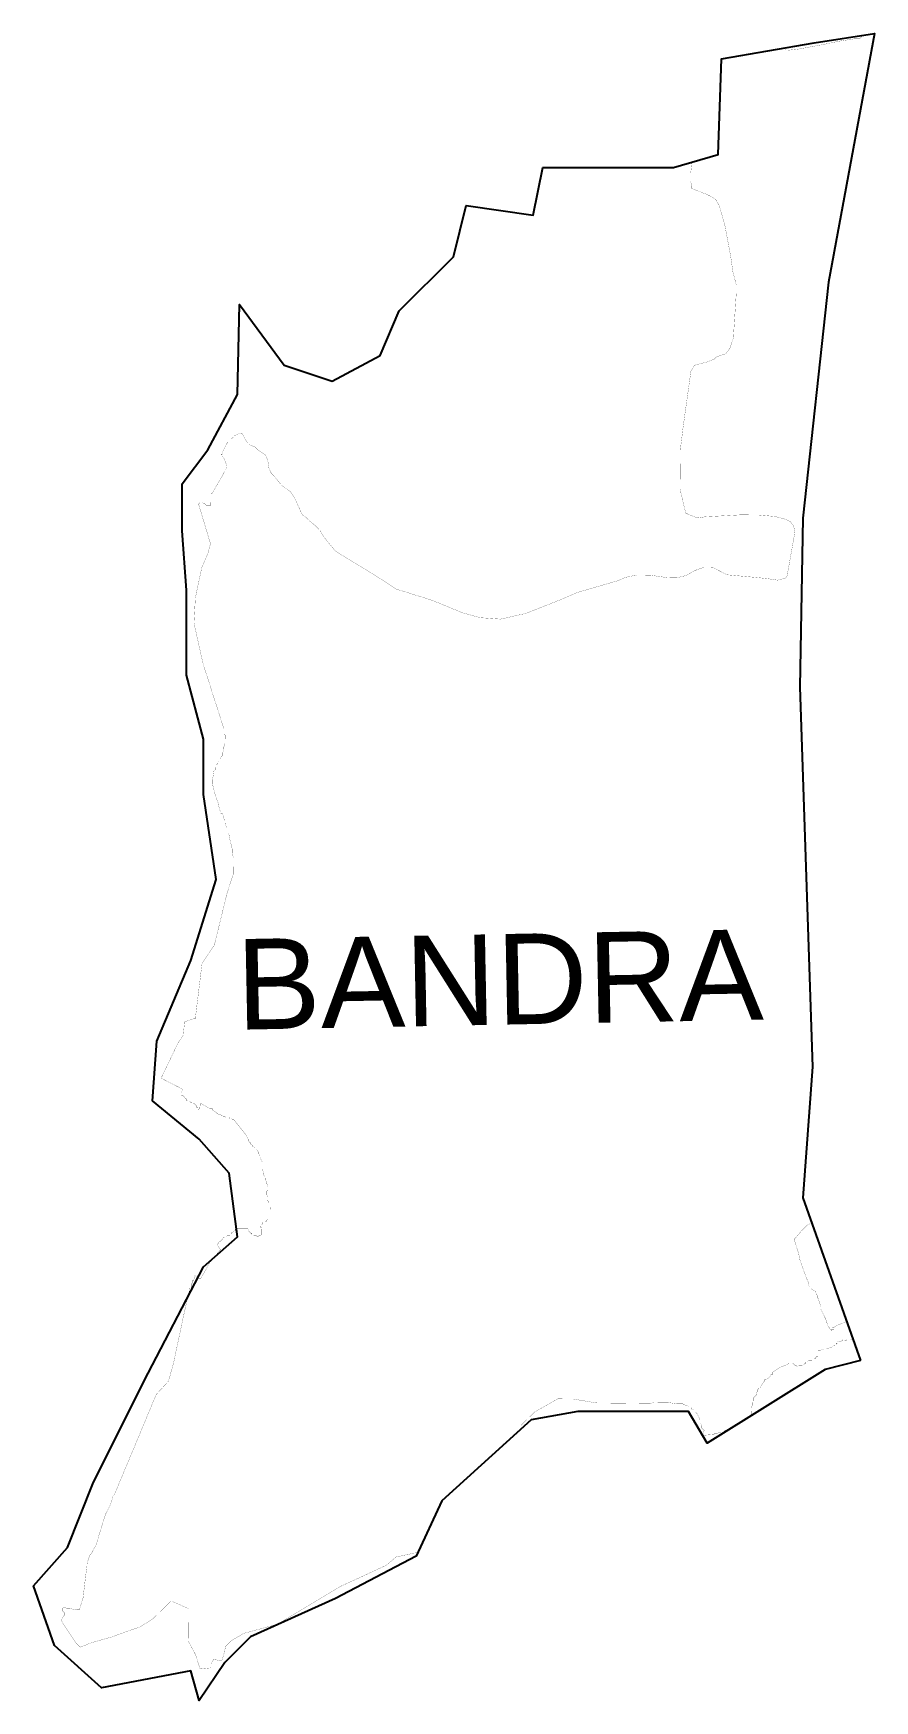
# Model space of a CAD drawing. Header units: metres. Extents: x 270268 to 273055, y 2106718 to 2112242.
import ezdxf

# ---------------------------------------------------------------- set-up
doc = ezdxf.new("R2010")
doc.units = ezdxf.units.M
for name, color, linetype in [('HAZARDS LINE', 1, 'Continuous'), ('village', 3, 'Continuous'), ('VILLAGE NAME', 250, 'Continuous')]:
    doc.layers.add(name, color=color, linetype=linetype)
doc.styles.get("Standard").update_dxf_attribs({"font": 'simplex.shx'})

msp = doc.modelspace()

# ---------------------------------------------------------------- linework, layer by layer
at = {"layer": 'HAZARDS LINE', "lineweight": 18, "const_width": 0.597}
for points in [[(272753.5, 2112193.1), (272753.4, 2112191), (272757.4, 2112191), (272761.3, 2112186.9), (272773.3, 2112186.8), (272805.2, 2112190.4), (272885, 2112205.4), (272940.9, 2112216.8), (272988.8, 2112224.2), (273004.7, 2112224), (273008.8, 2112227.9), (273012.8, 2112231.9), (273012.8, 2112235.6)], [(271542.4, 2107209.5), (271469.9, 2107193.9), (271437.7, 2107166.4), (271285.6, 2107096.4), (271077, 2106971.3), (271049.1, 2106963.6), (270965.1, 2106940.7), (270925, 2106917.2), (270904.9, 2106897.5), (270900.7, 2106877.7), (270892.4, 2106849.9), (270864.6, 2106854.2), (270856.4, 2106838.3), (270856.3, 2106826.4), (270820.4, 2106822.8), (270805, 2106870.8), (270781.6, 2106914.9), (270781.9, 2106942.8), (270782.8, 2107022.4), (270727.4, 2107047), (270723.4, 2107047), (270663, 2106987.9), (270618.8, 2106960.6), (270582.9, 2106949), (270530.9, 2106929.7), (270462.9, 2106910.5), (270422.9, 2106895), (270407.2, 2106911.2), (270360.2, 2106983.4), (270368.3, 2106999.2), (270372.3, 2106999.2), (270372.4, 2107007.2), (270368.5, 2107011.2), (270364.5, 2107015.2), (270364.6, 2107019.2), (270364.6, 2107023.2), (270368.6, 2107027.1), (270380.6, 2107023), (270388.5, 2107022.9), (270412.4, 2107018.7), (270416.4, 2107018.6), (270420.3, 2107018.6), (270432.7, 2107058.3), (270441.6, 2107133.9), (270445.9, 2107165.7), (270446, 2107173.7), (270454.2, 2107197.5), (270462.3, 2107209.3), (270470.5, 2107225.2), (270474.5, 2107229.1), (270491.1, 2107284.7), (270507.6, 2107336.3), (270523.9, 2107368), (270532.2, 2107395.8), (270536.2, 2107399.7), (270675.4, 2107732.8), (270715.7, 2107776.1), (270732.3, 2107835.7), (270766, 2107994.7), (270787, 2108086.1), (270790.9, 2108086), (270791, 2108090), (270791, 2108094), (270791.1, 2108098), (270795.1, 2108101.9), (270795.2, 2108109.9), (270799.2, 2108109.8), (270803.3, 2108125.7), (270811.3, 2108121.6), (270815.2, 2108117.6), (270819.2, 2108117.6), (270823.2, 2108117.5), (270827.2, 2108125.4), (270839.4, 2108145.2), (270843.5, 2108153.1), (270847.5, 2108161.1), (270851.6, 2108169), (270855.7, 2108172.9), (270859.7, 2108176.9), (270863.7, 2108180.8), (270863.8, 2108184.8), (270871.8, 2108192.7), (270888, 2108212.4), (270880.1, 2108224.4), (270876.2, 2108224.5), (270876.2, 2108228.5), (270880.2, 2108232.4), (270880.3, 2108236.4), (270884.3, 2108240.3), (270888.3, 2108240.3), (270896.3, 2108248.2), (270896.4, 2108252.1), (270900.4, 2108252.1), (270904.4, 2108256), (270908.4, 2108256), (270912.4, 2108259.9), (270916.4, 2108259.9), (270920.4, 2108259.8), (270920.4, 2108263.8), (270924.4, 2108263.8), (270924.4, 2108267.8), (270928.4, 2108267.7), (270928.5, 2108271.7), (270936.5, 2108275.6), (270936.5, 2108279.6), (270940.5, 2108279.5), (270944.5, 2108283.5), (270952.5, 2108283.4), (270956.5, 2108283.3), (270960.5, 2108283.3), (270964.4, 2108283.2), (270972.4, 2108283.2), (270976.4, 2108283.1), (270980.3, 2108279.1), (270980.3, 2108275.1), (270984.2, 2108271.1), (270988.2, 2108267), (270992.1, 2108267), (270992.1, 2108263), (270996.1, 2108263), (271000, 2108258.9), (271004, 2108258.9), (271008, 2108258.8), (271007.9, 2108254.9), (271011.9, 2108254.8), (271016, 2108258.8), (271019.9, 2108258.7), (271024, 2108262.6), (271024, 2108266.6), (271024.1, 2108270.6), (271024.1, 2108274.6), (271024.1, 2108278.6), (271024.2, 2108282.6), (271024.2, 2108286.5), (271020.3, 2108286.6), (271020.3, 2108290.6), (271024.3, 2108290.5), (271024.3, 2108294.5), (271028.4, 2108298.5), (271028.4, 2108302.4), (271032.4, 2108302.4), (271036.4, 2108306.3), (271040.4, 2108306.3), (271040.4, 2108310.3), (271044.5, 2108314.2), (271044.5, 2108318.2), (271048.5, 2108318.1), (271048.5, 2108322.1), (271048.7, 2108334.1), (271048.8, 2108342), (271052.8, 2108346), (271052.8, 2108350), (271052.9, 2108353.9), (271052.9, 2108357.9), (271053, 2108361.9), (271049, 2108365.9), (271045.1, 2108374), (271045.2, 2108381.9), (271045.3, 2108385.9), (271041.4, 2108393.9), (271041.5, 2108401.9), (271041.5, 2108405.9), (271045.5, 2108409.8), (271045.6, 2108413.8), (271045.6, 2108417.8), (271041.8, 2108429.8), (271041.8, 2108433.8), (271037.9, 2108441.8), (271038, 2108449.7), (271034.1, 2108453.8), (271030.2, 2108461.8), (271030.3, 2108465.8), (271026.4, 2108481.7), (271026.5, 2108485.7), (271026.5, 2108489.7), (271026.6, 2108497.7), (271026.7, 2108501.6), (271022.8, 2108509.7), (271018.9, 2108517.7), (271018.9, 2108521.7), (271015, 2108529.7), (271015.1, 2108533.6), (271007.3, 2108545.7), (271003.3, 2108549.7), (270995.4, 2108553.8), (270995.4, 2108557.8), (270987.5, 2108561.8), (270987.6, 2108565.8), (270983.6, 2108565.9), (270983.6, 2108569.9), (270979.7, 2108573.9), (270979.7, 2108577.9), (270972, 2108593.9), (270968, 2108597.9), (270932.7, 2108642.1), (270928.7, 2108642.2), (270924.8, 2108646.2), (270920.8, 2108646.3), (270916.8, 2108646.3), (270916.8, 2108650.3), (270912.8, 2108650.3), (270908.9, 2108650.4), (270904.9, 2108650.4), (270900.9, 2108654.5), (270897, 2108654.5), (270889, 2108658.6), (270877.1, 2108662.7), (270873.2, 2108666.7), (270861.3, 2108674.8), (270861.4, 2108678.8), (270857.4, 2108678.9), (270853.4, 2108678.9), (270825.7, 2108695.2), (270821.7, 2108695.2), (270821.7, 2108691.2), (270817.7, 2108687.3), (270817.6, 2108683.3), (270817.6, 2108679.3), (270813.6, 2108675.4), (270813.6, 2108679.4), (270813.6, 2108683.3), (270809.7, 2108683.4), (270809.7, 2108687.4), (270805.8, 2108691.4), (270801.8, 2108695.4), (270797.8, 2108695.5), (270793.9, 2108699.5), (270789.9, 2108699.5), (270786, 2108703.6), (270782, 2108703.6), (270778, 2108703.7), (270778.1, 2108707.6), (270774.1, 2108707.7), (270774.1, 2108711.7), (270770.2, 2108711.7), (270770.2, 2108715.7), (270766.3, 2108719.7), (270762.3, 2108723.8), (270758.3, 2108723.8), (270758.4, 2108727.8), (270758.4, 2108731.8), (270762.5, 2108743.7), (270691.3, 2108780.3), (270748.4, 2108899.2), (270764.6, 2108922.9), (270769.1, 2108966.7), (270801.1, 2108978.3), (270805, 2108978.2), (270805.1, 2108982.2), (270827, 2109161.2), (270867.5, 2109220.5), (270909.3, 2109391.4), (270929.9, 2109454.9), (270930, 2109462.8), (270930.1, 2109466.8), (270930.1, 2109470.8), (270930.2, 2109474.8), (270930.3, 2109482.8), (270930.3, 2109486.7), (270930.4, 2109490.7), (270930.4, 2109494.7), (270930.4, 2109498.7), (270930.5, 2109502.7), (270930.6, 2109510.6), (270926.8, 2109526.6), (270926.8, 2109530.6), (270926.9, 2109538.6), (270923.1, 2109554.6), (270919.3, 2109570.5), (270915.6, 2109590.5), (270911.6, 2109594.5), (270911.7, 2109606.5), (270907.8, 2109610.5), (270904, 2109626.5), (270904.1, 2109630.5), (270904.1, 2109634.4), (270900.1, 2109634.5), (270900.2, 2109638.5), (270896.3, 2109650.5), (270896.4, 2109654.5), (270892.4, 2109658.5), (270888.4, 2109658.5), (270888.5, 2109662.5), (270884.6, 2109670.5), (270880.8, 2109690.5), (270869.3, 2109722.5), (270861.6, 2109754.4), (270861.8, 2109770.4), (270866.1, 2109798.2), (270870.2, 2109802.2), (270870.2, 2109806.1), (270870.2, 2109810.1), (270874.2, 2109810.1), (270874.3, 2109814.1), (270874.3, 2109818), (270878.3, 2109822), (270878.4, 2109826), (270882.4, 2109829.9), (270886.4, 2109829.9), (270886.4, 2109833.8), (270886.5, 2109837.8), (270890.6, 2109845.7), (270894.6, 2109849.7), (270894.6, 2109853.7), (270894.7, 2109857.6), (270898.8, 2109869.6), (270898.8, 2109873.5), (270898.9, 2109877.5), (270903, 2109889.4), (270903.1, 2109897.4), (270903.1, 2109901.4), (270903.2, 2109905.4), (270903.3, 2109917.3), (270899.4, 2109921.3), (270899.4, 2109925.3), (270899.5, 2109933.3), (270899.6, 2109937.3), (270830.3, 2110153.2), (270800, 2110289), (270804.9, 2110372.6), (270826, 2110471.9), (270846.4, 2110519.5), (270854.8, 2110551.3), (270816.4, 2110679.2), (270816.4, 2110683.2), (270820.4, 2110687.1), (270824.4, 2110687.1), (270828.4, 2110687), (270836.3, 2110683), (270840.3, 2110678.9), (270852.2, 2110678.8), (270856.2, 2110678.8), (270856.2, 2110682.7), (270856.5, 2110702.7), (270856.6, 2110710.6), (270856.6, 2110714.6), (270856.7, 2110718.6), (270860.6, 2110718.5), (270897.2, 2110781.9), (270901.3, 2110789.8), (270905.3, 2110789.7), (270905.3, 2110793.7), (270905.4, 2110797.7), (270909.4, 2110805.6), (270909.5, 2110809.6), (270897.8, 2110837.6), (270893.9, 2110841.7), (270893.9, 2110845.6), (270890, 2110845.7), (270894, 2110849.6), (270894, 2110853.6), (270910.3, 2110885.3), (270930.5, 2110905), (270930.5, 2110909), (270934.5, 2110908.9), (270950.5, 2110916.7), (270954.5, 2110916.7), (270958.5, 2110916.6), (270962.4, 2110912.6), (270970.2, 2110896.6), (270978, 2110884.5), (270982, 2110880.5), (270989.9, 2110876.4), (271001.8, 2110872.3), (271013.6, 2110860.2), (271021.5, 2110856.1), (271033.4, 2110848), (271037.3, 2110844), (271041.2, 2110836), (271045.1, 2110824), (271048.8, 2110800.1), (271056.6, 2110784), (271068.4, 2110772), (271088, 2110747.8), (271091.9, 2110743.8), (271103.8, 2110735.7), (271119.6, 2110723.6), (271127.4, 2110711.5), (271135.3, 2110699.5), (271158.6, 2110647.4), (271170.4, 2110639.3), (271182.2, 2110627.2), (271202, 2110611.1), (271217.7, 2110595), (271229.4, 2110574.9), (271268.7, 2110526.7), (271328.1, 2110490.1), (271375.5, 2110461.7), (271427, 2110429.3), (271470.4, 2110400.9), (271589.5, 2110363.7), (271688.6, 2110322.7), (271748.2, 2110306.1), (271815.9, 2110301.3), (271899.7, 2110320.3), (272007.7, 2110362.9), (272071.8, 2110390.1), (272203.7, 2110428.4), (272231.7, 2110440), (272267.6, 2110447.6), (272311.4, 2110447.1), (272339.3, 2110442.8), (272371.1, 2110438.5), (272399, 2110438.2), (272430.9, 2110445.8), (272451, 2110457.5), (272467, 2110465.3), (272491, 2110473), (272518.8, 2110472.6), (272542.6, 2110460.4), (272566.4, 2110448.2), (272665.8, 2110439.1), (272705.6, 2110434.7), (272733.5, 2110430.4), (272749.4, 2110434.2), (272761.4, 2110438), (272765.5, 2110445.9), (272791, 2110589.1), (272787.3, 2110609), (272775.5, 2110625.1), (272755.7, 2110633.3), (272723.9, 2110641.6), (272672.2, 2110646.2), (272612.4, 2110646.9), (272552.6, 2110643.6), (272492.9, 2110640.3), (272468.9, 2110636.5), (272457, 2110640.7), (272437.2, 2110648.9), (272429.3, 2110652.9), (272410.3, 2110732.8), (272411.8, 2110864.3), (272420.5, 2110935.9), (272446.6, 2111122.8), (272458.7, 2111142.6), (272502.7, 2111154.1), (272510.7, 2111158), (272522.7, 2111161.8), (272530.7, 2111169.7), (272562.7, 2111181.3), (272574.9, 2111197.1), (272587.2, 2111232.8), (272596.8, 2111380.1), (272597.2, 2111408), (272585.7, 2111451.9), (272578.3, 2111503.8), (272559.6, 2111603.6), (272551.9, 2111631.6), (272540.4, 2111671.5), (272528.7, 2111691.6), (272516.8, 2111699.7), (272501, 2111707.8), (272449.4, 2111728.3), (272449.5, 2111736.3), (272445.7, 2111752.3), (272446, 2111780.2), (272450, 2111815.6)], [(272847, 2108300.9), (272840.7, 2108297.8), (272832.7, 2108293.9), (272816.6, 2108278.2), (272792.4, 2108250.6), (272788.3, 2108246.6), (272796, 2108222.6), (272803.7, 2108198.6), (272807.5, 2108178.7), (272819.1, 2108146.7), (272822.9, 2108134.7), (272830.7, 2108114.7), (272834.5, 2108106.7), (272838.3, 2108090.7), (272842.3, 2108086.6), (272842.2, 2108082.7), (272846.2, 2108082.6), (272850.2, 2108078.6), (272858.1, 2108074.5), (272858, 2108070.5), (272862, 2108070.5), (272862, 2108066.5), (272865.9, 2108058.5), (272865.8, 2108054.5), (272869.7, 2108046.5), (272877.4, 2108022.5), (272877.3, 2108014.5), (272881.2, 2108006.5), (272889, 2107990.5), (272896.8, 2107974.5), (272896.7, 2107970.5), (272900.6, 2107958.5), (272904.5, 2107954.5), (272904.5, 2107950.5), (272908.5, 2107950.4), (272908.4, 2107946.5), (272912.4, 2107946.4), (272912.3, 2107942.4), (272912.4, 2107946.4), (272916.4, 2107946.4), (272920.4, 2107946.3), (272920.4, 2107950.3), (272916.4, 2107950.4), (272916.5, 2107954.3), (272920.4, 2107954.3), (272932.5, 2107962.1), (272952.5, 2107969.9), (272962.5, 2107973.7)], [(272982.5, 2107917.1), (272975.8, 2107913.8), (272971.8, 2107913.9), (272967.8, 2107913.9), (272963.8, 2107914), (272959.8, 2107910), (272955.8, 2107910.1), (272951.9, 2107914.1), (272947.9, 2107914.1), (272947.8, 2107910.2), (272935.8, 2107906.3), (272931.9, 2107906.4), (272931.8, 2107902.4), (272927.8, 2107902.4), (272927.8, 2107898.4), (272923.8, 2107894.5), (272919.8, 2107894.5), (272919.7, 2107890.6), (272915.7, 2107890.6), (272895.7, 2107882.9), (272891.8, 2107882.9), (272887.8, 2107883), (272875.8, 2107879.1), (272871.8, 2107879.2), (272867.8, 2107879.2), (272867.8, 2107875.2), (272867.7, 2107871.2), (272867.7, 2107867.2), (272867.6, 2107863.3), (272867.6, 2107859.3), (272863.6, 2107859.3), (272863.6, 2107855.3), (272859.6, 2107855.4), (272859.5, 2107851.4), (272855.5, 2107851.5), (272855.5, 2107847.5), (272851.5, 2107847.5), (272847.5, 2107843.6), (272843.5, 2107843.6), (272839.5, 2107843.7), (272835.5, 2107843.7), (272831.5, 2107839.8), (272827.5, 2107839.8), (272827.5, 2107835.8), (272819.5, 2107831.9), (272815.5, 2107832), (272815.5, 2107828), (272811.5, 2107828), (272807.5, 2107828.1), (272803.5, 2107828.1), (272803.5, 2107824.2), (272799.5, 2107824.2), (272795.5, 2107828.2), (272791.6, 2107828.3), (272787.6, 2107832.3), (272783.7, 2107836.3), (272779.7, 2107836.4), (272775.7, 2107836.4), (272771.7, 2107836.5), (272767.7, 2107832.5), (272759.7, 2107828.6), (272747.7, 2107824.8), (272739.7, 2107820.9), (272715.6, 2107805.2), (272715.6, 2107801.2), (272715.5, 2107797.3), (272711.5, 2107797.3), (272707.5, 2107789.4), (272695.4, 2107781.6), (272691.4, 2107781.6), (272691.4, 2107777.6), (272687.4, 2107773.7), (272675.2, 2107753.9), (272671.2, 2107753.9), (272667.1, 2107746), (272667.1, 2107742), (272663.1, 2107738.1), (272663, 2107730.1), (272659, 2107726.2), (272654.9, 2107722.3), (272654.8, 2107714.3), (272654.8, 2107710.3), (272650.8, 2107706.4), (272650.7, 2107698.4), (272646.6, 2107686.5), (272646.5, 2107682.5), (272646.5, 2107678.5), (272646.3, 2107666.6), (272646.3, 2107662.6), (272646.3, 2107661.9)], [(272590.7, 2107627.4), (272590.1, 2107627.4), (272582.1, 2107623.5), (272578.1, 2107623.5), (272574.1, 2107619.6), (272570.1, 2107615.7), (272566.1, 2107615.7), (272558.1, 2107611.8), (272554, 2107607.9), (272550.1, 2107607.9), (272546.1, 2107608), (272534.1, 2107604.1), (272530.1, 2107604.2), (272526.1, 2107604.2), (272526.1, 2107600.2), (272486.2, 2107596.7), (272490.4, 2107612.6), (272482.5, 2107620.6), (272482.6, 2107628.6), (272478.7, 2107636.6), (272478.7, 2107640.6), (272478.8, 2107644.6), (272478.8, 2107648.6), (272474.8, 2107648.6), (272474.9, 2107652.6), (272471, 2107660.6), (272467.1, 2107668.6), (272455.3, 2107680.7), (272447.4, 2107684.8), (272447.4, 2107688.8), (272443.4, 2107688.8), (272443.5, 2107692.8), (272439.5, 2107692.8), (272427.6, 2107697), (272419.7, 2107701), (272415.7, 2107701.1), (272411.7, 2107701.1), (272407.7, 2107701.2), (272399.8, 2107701.3), (272371.9, 2107705.6), (272324.1, 2107706.1), (272312.1, 2107702.2), (272308.2, 2107702.3), (272304.2, 2107702.3), (272220.5, 2107703.3), (272132.9, 2107704.3), (272057.4, 2107717.1), (272005.6, 2107717.7), (271929.4, 2107674.7), (271901.2, 2107647.2), (271760.1, 2107505.9)]]:
    msp.add_lwpolyline(points, dxfattribs=at)
at = {"layer": 'village', "color": 3}
msp.add_polyline3d([(273008, 2107844.8, 0), (272891.7, 2107814.5, 0), (272500.5, 2107571.3, 0), (272438.8, 2107676.3, 0), (272072.3, 2107676.3, 0), (271917.3, 2107648.1, 0), (271621.2, 2107380.3, 0), (271536.7, 2107197, 0), (271268.8, 2107056.1, 0), (270986.9, 2106929.2, 0), (270902.3, 2106844.6, 0), (270817.7, 2106717.8, 0), (270789.5, 2106816.4, 0), (270493.5, 2106760, 0), (270338.4, 2106901, 0), (270268, 2107098.4, 0), (270380.7, 2107225.2, 0), (270465.3, 2107436.7, 0), (270634.5, 2107775, 0), (270831.8, 2108155.6, 0), (270944.6, 2108254.3, 0), (270916.4, 2108465.7, 0), (270817.7, 2108578.5, 0), (270662.7, 2108705.4, 0), (270676.8, 2108902.7, 0), (270789.5, 2109170.6, 0), (270874.1, 2109438.4, 0), (270831.8, 2109720.4, 0), (270831.8, 2109903.6, 0), (270775.4, 2110115.1, 0), (270775.4, 2110397, 0), (270761.3, 2110594.3, 0), (270761.3, 2110749.4, 0), (270845.9, 2110862.2, 0), (270944.6, 2111045.4, 0), (270951.4, 2111343.6, 0), (271099.4, 2111142.7, 0), (271258, 2111089.9, 0), (271416.6, 2111174.4, 0), (271480, 2111322.5, 0), (271659.7, 2111502.2, 0), (271702, 2111671.4, 0), (271924.1, 2111639.6, 0), (271955.8, 2111798.2, 0), (272389.2, 2111798.2, 0), (272537.3, 2111840.5, 0), (272547.8, 2112157.7, 0), (272854.4, 2112210.6, 0), (273055.3, 2112242.3, 0), (272902.3, 2111418.3, 0), (272817.7, 2110635.9, 0), (272807.1, 2110075.6, 0), (272849.4, 2108817.5, 0), (272817.7, 2108384, 0)], close=True, dxfattribs=at)

# ---------------------------------------------------------------- texts
at = {"layer": 'VILLAGE NAME', "insert": (270936.8, 2109240.7), "char_height": 300, "attachment_point": 1, "rotation": 1.1028}
msp.add_mtext_dynamic_manual_height_columns('{\\fArial|b0|i0|c0|p34;BANDRA}', width=2578.433, gutter_width=1928.7, heights=[0], dxfattribs=at)

doc.saveas('drawing.dxf')
